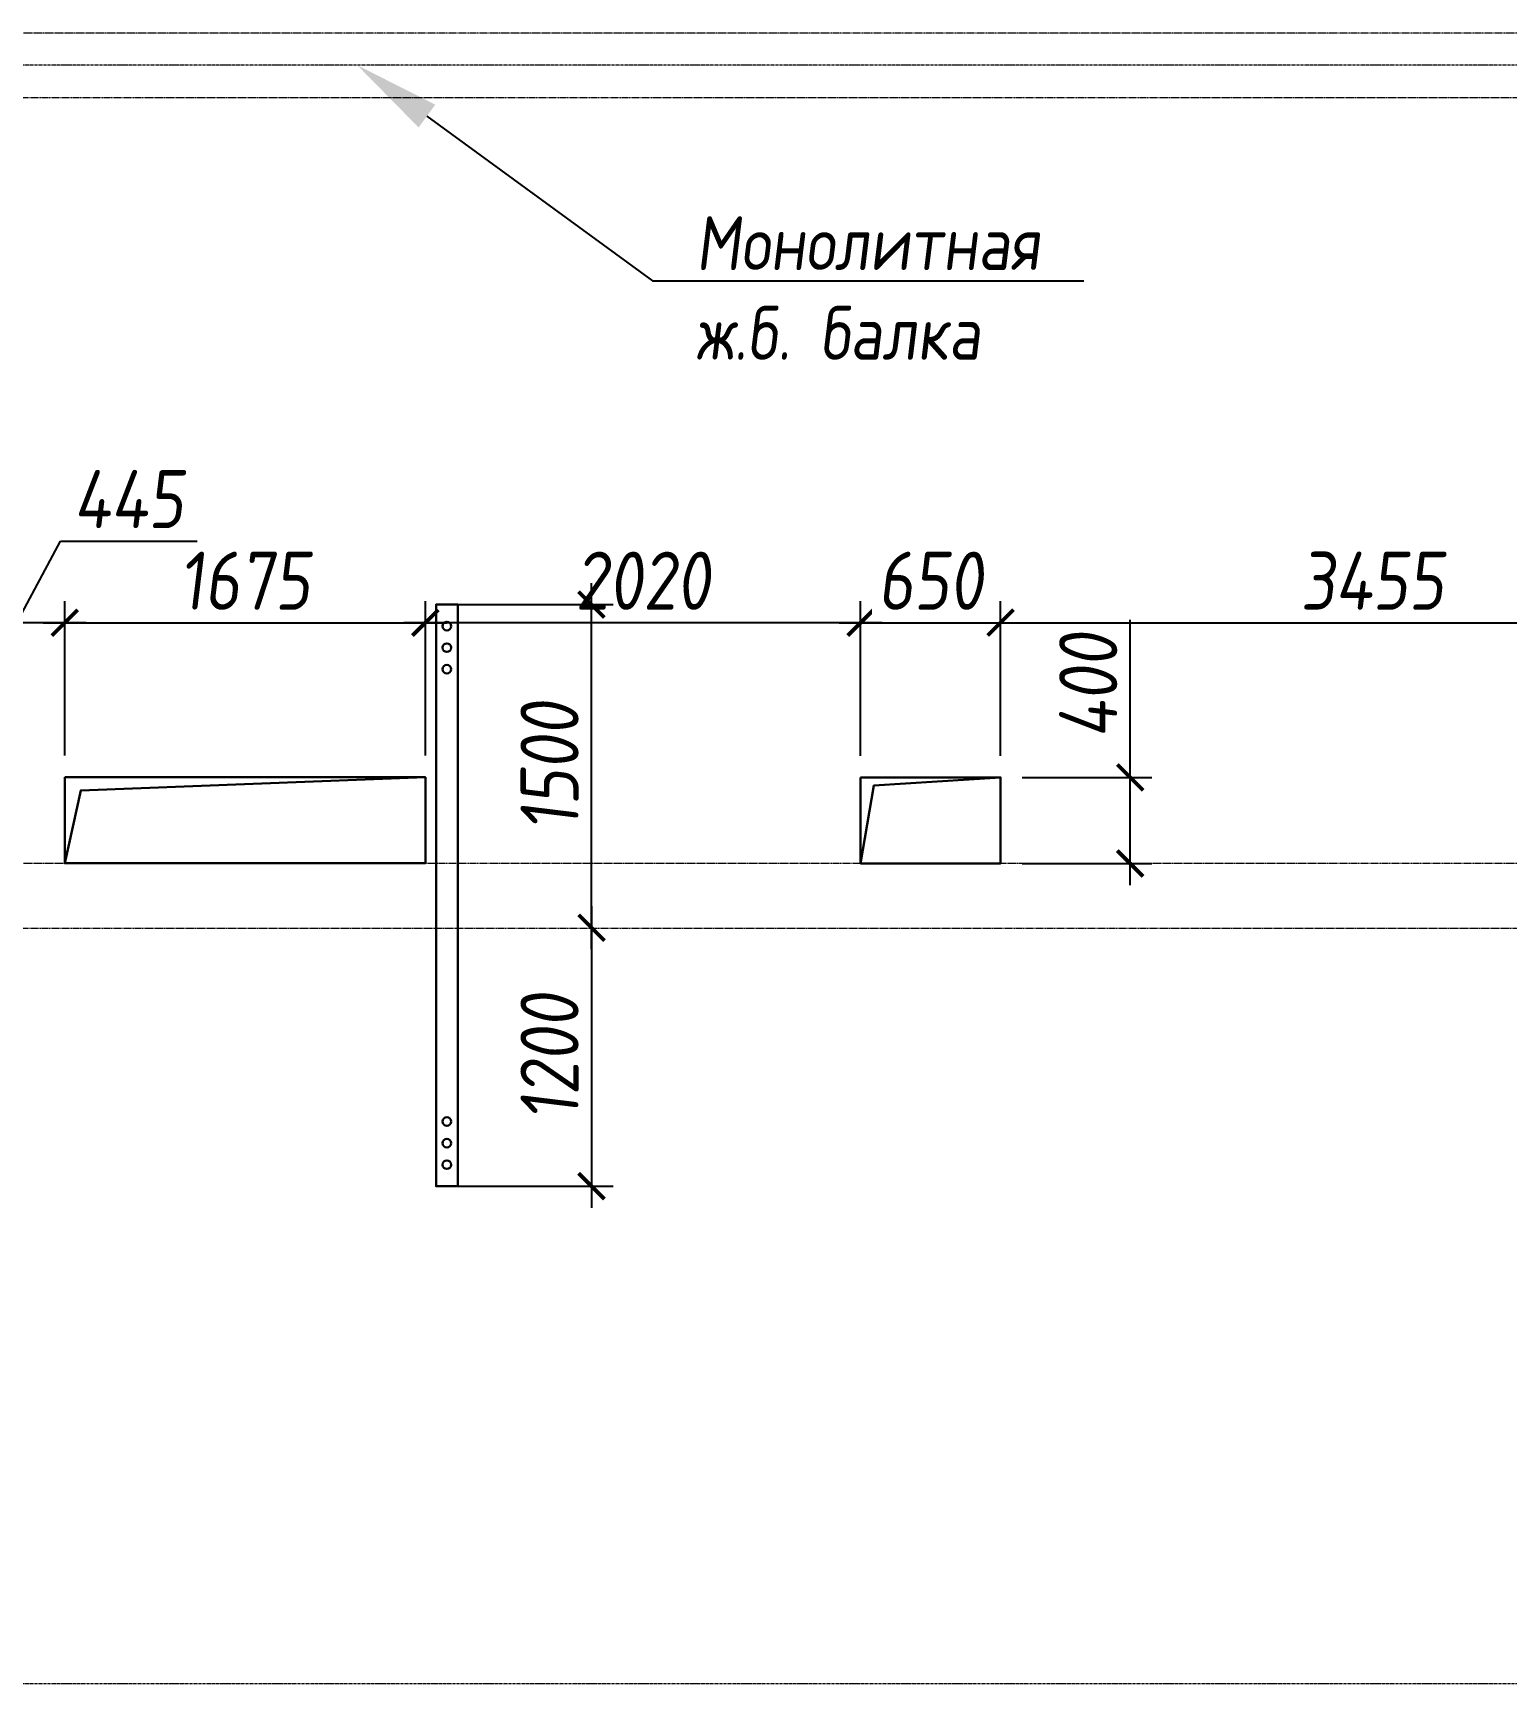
# Model space of a CAD drawing. Header units: millimetres. Extents: x -233751 to 529254, y -907864 to 285890.
# Drawn here: x 92665 to 99511, y 75166 to 82836 of the extents above; entities that cross this region are included whole.
import ezdxf
from ezdxf import colors
from ezdxf.entities.mleader import LeaderData, LeaderLine
from ezdxf.math import Vec2, Vec3

# ---------------------------------------------------------------- set-up
doc = ezdxf.new("R2010")
doc.units = ezdxf.units.MM
doc.linetypes.add('ADSK_Штриховая_ш2 п1', pattern=[3, 2, -1])
doc.linetypes.add('осевая', pattern=[2, 1.25, -0.25, 0.25, -0.25])
doc.layers.get('0').update_dxf_attribs({"lineweight": 30})
doc.layers.get('Defpoints').update_dxf_attribs({"lineweight": 0})
for name, color, linetype, lineweight in [('КР_БалкиЖБ', 7, 'ADSK_Штриховая_ш2 п1', 5), ('КР_Металл', 3, 'Continuous', 30), ('КР_Новые отверстия', 5, 'Continuous', 30), ('КР_Оси', 7, 'Continuous', 5), ('КР_Размеры отверстия', 7, 'Continuous', 5), ('КР_Размеры усиление', 1, 'Continuous', 5), ('КР_Тонкая', 250, 'Continuous', 0)]:
    doc.layers.add(name, color=color, linetype=linetype, lineweight=lineweight)
doc.styles.add('ISOCPEUR', font='isocpeur.ttf', dxfattribs={"width": 0.85, "oblique": 7})
doc.dimstyles.new('R_100', dxfattribs={"dimtxt": 270, "dimasz": 120, "dimexe": 100, "dimexo": 100, "dimgap": 60, "dimtad": 1, "dimdec": 0, "dimrnd": 5, "dimzin": 0, "dimdsep": 46, "dimtxsty": 'ISOCPEUR', "dimblk": 'ARCHTICK', "dimcen": 0, "dimdle": 100, "dimclrd": 256, "dimclre": 256, "dimclrt": 256, "dimadec": 0, "dimazin": 0, "dimtfac": 2, "dimtdec": 0, "dimtmove": 0, "dimatfit": 3, "dimfxl": 1, "dimtvp": 3, "dimtfill": 1, "dimtolj": 1, "dimtzin": 0, "dimarcsym": 0})

# ---------------------------------------------------------------- blocks, each defined once
blk = doc.blocks.new('*U2036')
at = {"color": 0, "linetype": 'ByBlock', "lineweight": -2, "ltscale": 10}
blk.add_line((0, 0), (-74924.2, 0), dxfattribs=at)
blk = doc.blocks.new('*U2037')
at = {"color": 0, "linetype": 'ByBlock', "lineweight": -2, "ltscale": 10}
blk.add_line((0, 0), (-74924.2, 0), dxfattribs=at)
blk = doc.blocks.new('_ArchTick')
at = {"color": 0, "linetype": 'ByBlock', "const_width": 0.15}
blk.add_lwpolyline([(-0.5, -0.5), (0.5, 0.5)], dxfattribs=at)
blk = doc.blocks.new('*D905')
at = {"layer": 'Defpoints', "color": 0, "transparency": 16777216}
for p in [(94487.3, 80096.2), (92812.3, 79378.5), (94487.3, 79378.5)]:
    blk.add_point(p, dxfattribs=at)
at = {"layer": 'КР_Размеры отверстия', "lineweight": -2, "transparency": 16777216}
for p, q in [((92812.3, 79478.5), (92812.3, 80196.2)), ((94487.3, 79478.5), (94487.3, 80196.2)), ((92712.3, 80096.2), (94587.3, 80096.2))]:
    blk.add_line(p, q, dxfattribs=at)
at = {"layer": 'КР_Размеры отверстия', "lineweight": -2, "transparency": 16777216, "xscale": 120, "yscale": 120, "zscale": 120, "rotation": 180}
blk.add_blockref('_ArchTick', (92812.3, 80096.2), dxfattribs=at)
at = {"layer": 'КР_Размеры отверстия', "lineweight": -2, "transparency": 16777216, "xscale": 120, "yscale": 120, "zscale": 120}
blk.add_blockref('_ArchTick', (94487.3, 80096.2), dxfattribs=at)
at = {"layer": 'КР_Размеры отверстия', "transparency": 16777216, "insert": (93649.8, 80291.2), "char_height": 270, "attachment_point": 5, "style": 'ISOCPEUR', "bg_fill": 3, "box_fill_scale": 1.1, "bg_fill_color": 256, "bg_fill_true_color": 13158600, "bg_fill_transparency": 0}
blk.add_mtext('\\A1;1675', dxfattribs=at)
blk = doc.blocks.new('*D906')
at = {"layer": 'Defpoints', "color": 0, "transparency": 16777216}
for p in [(94487.3, 80096.2), (94487.3, 79378.5), (96508.8, 79377.5)]:
    blk.add_point(p, dxfattribs=at)
at = {"layer": 'КР_Размеры отверстия', "lineweight": -2, "transparency": 16777216}
for p, q in [((94487.3, 79478.5), (94487.3, 80196.2)), ((96508.8, 79477.5), (96508.8, 80196.2)), ((96608.8, 80096.2), (94387.3, 80096.2))]:
    blk.add_line(p, q, dxfattribs=at)
at = {"layer": 'КР_Размеры отверстия', "lineweight": -2, "transparency": 16777216, "xscale": 120, "yscale": 120, "zscale": 120, "rotation": 180}
blk.add_blockref('_ArchTick', (94487.3, 80096.2), dxfattribs=at)
at = {"layer": 'КР_Размеры отверстия', "lineweight": -2, "transparency": 16777216, "xscale": 120, "yscale": 120, "zscale": 120}
blk.add_blockref('_ArchTick', (96508.8, 80096.2), dxfattribs=at)
at = {"layer": 'КР_Размеры отверстия', "transparency": 16777216, "insert": (95498, 80291.2), "char_height": 270, "attachment_point": 5, "style": 'ISOCPEUR', "bg_fill": 3, "box_fill_scale": 1.1, "bg_fill_color": 256, "bg_fill_true_color": 13158600, "bg_fill_transparency": 0}
blk.add_mtext('\\A1;2020', dxfattribs=at)
blk = doc.blocks.new('*D907')
at = {"layer": 'Defpoints', "color": 0, "transparency": 16777216}
for p in [(97158.9, 80096.2), (96508.8, 79377.5), (97158.9, 79377.5)]:
    blk.add_point(p, dxfattribs=at)
at = {"layer": 'КР_Размеры отверстия', "lineweight": -2, "transparency": 16777216}
for p, q in [((96508.8, 79477.5), (96508.8, 80196.2)), ((97158.9, 79477.5), (97158.9, 80196.2)), ((96408.8, 80096.2), (97258.9, 80096.2))]:
    blk.add_line(p, q, dxfattribs=at)
at = {"layer": 'КР_Размеры отверстия', "lineweight": -2, "transparency": 16777216, "xscale": 120, "yscale": 120, "zscale": 120, "rotation": 180}
blk.add_blockref('_ArchTick', (96508.8, 80096.2), dxfattribs=at)
at = {"layer": 'КР_Размеры отверстия', "lineweight": -2, "transparency": 16777216, "xscale": 120, "yscale": 120, "zscale": 120}
blk.add_blockref('_ArchTick', (97158.9, 80096.2), dxfattribs=at)
at = {"layer": 'КР_Размеры отверстия', "transparency": 16777216, "insert": (96833.8, 80291.2), "char_height": 270, "attachment_point": 5, "style": 'ISOCPEUR', "bg_fill": 3, "box_fill_scale": 1.1, "bg_fill_color": 256, "bg_fill_true_color": 13158600, "bg_fill_transparency": 0}
blk.add_mtext('\\A1;650', dxfattribs=at)
blk = doc.blocks.new('*D908')
at = {"layer": 'Defpoints', "color": 0, "transparency": 16777216}
for p in [(100612.5, 80096.2), (97158.9, 79377.5), (100612.5, 79377.5)]:
    blk.add_point(p, dxfattribs=at)
at = {"layer": 'КР_Размеры отверстия', "lineweight": -2, "transparency": 16777216}
for p, q in [((97158.9, 79477.5), (97158.9, 80196.2)), ((100612.5, 79477.5), (100612.5, 80196.2)), ((97058.9, 80096.2), (100712.5, 80096.2))]:
    blk.add_line(p, q, dxfattribs=at)
at = {"layer": 'КР_Размеры отверстия', "lineweight": -2, "transparency": 16777216, "xscale": 120, "yscale": 120, "zscale": 120, "rotation": 180}
blk.add_blockref('_ArchTick', (97158.9, 80096.2), dxfattribs=at)
at = {"layer": 'КР_Размеры отверстия', "lineweight": -2, "transparency": 16777216, "xscale": 120, "yscale": 120, "zscale": 120}
blk.add_blockref('_ArchTick', (100612.5, 80096.2), dxfattribs=at)
at = {"layer": 'КР_Размеры отверстия', "transparency": 16777216, "insert": (98885.7, 80291.2), "char_height": 270, "attachment_point": 5, "style": 'ISOCPEUR', "bg_fill": 3, "box_fill_scale": 1.1, "bg_fill_color": 256, "bg_fill_true_color": 13158600, "bg_fill_transparency": 0}
blk.add_mtext('\\A1;3455', dxfattribs=at)
blk = doc.blocks.new('*D972')
at = {"layer": 'Defpoints', "color": 0, "transparency": 16777216}
for p in [(92367.4, 80096.2), (92367.4, 79378.5), (92812.3, 79378.5)]:
    blk.add_point(p, dxfattribs=at)
at = {"layer": 'КР_Размеры отверстия', "lineweight": -2, "transparency": 16777216}
for p, q in [((92589.9, 80096.2), (92792.3, 80475.5)), ((92792.3, 80475.5), (93427.4, 80475.5)), ((92367.4, 79478.5), (92367.4, 80196.2)), ((92812.3, 79478.5), (92812.3, 80196.2)), ((92912.3, 80096.2), (92267.4, 80096.2))]:
    blk.add_line(p, q, dxfattribs=at)
at = {"layer": 'КР_Размеры отверстия', "lineweight": -2, "transparency": 16777216, "xscale": 120, "yscale": 120, "zscale": 120, "rotation": 180}
blk.add_blockref('_ArchTick', (92367.4, 80096.2), dxfattribs=at)
at = {"layer": 'КР_Размеры отверстия', "lineweight": -2, "transparency": 16777216, "xscale": 120, "yscale": 120, "zscale": 120}
blk.add_blockref('_ArchTick', (92812.3, 80096.2), dxfattribs=at)
at = {"layer": 'КР_Размеры отверстия', "transparency": 16777216, "insert": (93109.8, 80670.5), "char_height": 270, "attachment_point": 5, "style": 'ISOCPEUR', "bg_fill": 3, "box_fill_scale": 1.1, "bg_fill_color": 256, "bg_fill_true_color": 13158600, "bg_fill_transparency": 0}
blk.add_mtext('\\A1;445', dxfattribs=at)
blk = doc.blocks.new('*D976')
at = {"layer": 'Defpoints', "color": 0, "transparency": 16777216}
for p in [(97158.9, 79377.5), (97761.1, 79377.5), (97158.9, 78977.5)]:
    blk.add_point(p, dxfattribs=at)
at = {"layer": 'КР_Размеры отверстия', "lineweight": -2, "transparency": 16777216}
for p, q in [((97761.1, 79377.5), (97761.1, 80109.7)), ((97258.9, 79377.5), (97861.1, 79377.5)), ((97761.1, 78877.5), (97761.1, 79377.5)), ((97258.9, 78977.5), (97861.1, 78977.5))]:
    blk.add_line(p, q, dxfattribs=at)
at = {"layer": 'КР_Размеры отверстия', "lineweight": -2, "transparency": 16777216, "xscale": 120, "yscale": 120, "zscale": 120}
for p, rotation in [((97761.1, 79377.5), 90), ((97761.1, 78977.5), 270)]:
    blk.add_blockref('_ArchTick', p, dxfattribs=dict(at, rotation=rotation))
at = {"layer": 'КР_Размеры отверстия', "transparency": 16777216, "insert": (97566.1, 79803.6), "char_height": 270, "attachment_point": 5, "rotation": 90, "style": 'ISOCPEUR', "bg_fill": 3, "box_fill_scale": 1.1, "bg_fill_color": 256, "bg_fill_true_color": 13158600, "bg_fill_transparency": 0}
blk.add_mtext('\\A1;400', dxfattribs=at)
blk = doc.blocks.new('*D1295')
at = {"layer": 'Defpoints', "color": 0, "transparency": 16777216}
for p in [(95259, 78679.3), (94537.3, 77478.3), (95259, 77478.3)]:
    blk.add_point(p, dxfattribs=at)
at = {"layer": 'КР_Размеры усиление', "color": 3, "lineweight": -2, "transparency": 16777216}
for p, q in [((95259, 78779.3), (95259, 77378.3)), ((94637.3, 77478.3), (95359, 77478.3))]:
    blk.add_line(p, q, dxfattribs=at)
at = {"layer": 'КР_Размеры усиление', "color": 3, "lineweight": -2, "transparency": 16777216, "xscale": 120, "yscale": 120, "zscale": 120}
for p, rotation in [((95259, 78679.3), 90), ((95259, 77478.3), 270)]:
    blk.add_blockref('_ArchTick', p, dxfattribs=dict(at, rotation=rotation))
at = {"layer": 'КР_Размеры усиление', "color": 3, "transparency": 16777216, "insert": (95064, 78078.8), "char_height": 270, "attachment_point": 5, "rotation": 90, "style": 'ISOCPEUR', "bg_fill": 3, "box_fill_scale": 1.1, "bg_fill_color": 256, "bg_fill_true_color": 13158600, "bg_fill_transparency": 0}
blk.add_mtext('\\A1;1200', dxfattribs=at)
blk = doc.blocks.new('*D1302')
at = {"layer": 'Defpoints', "color": 0, "transparency": 16777216}
for p in [(94537.3, 80180.2), (95259, 80180.2), (95259, 78679.3)]:
    blk.add_point(p, dxfattribs=at)
at = {"layer": 'КР_Размеры усиление', "color": 3, "lineweight": -2, "transparency": 16777216}
for p, q in [((95259, 78579.3), (95259, 80280.2)), ((94637.3, 80180.2), (95359, 80180.2))]:
    blk.add_line(p, q, dxfattribs=at)
at = {"layer": 'КР_Размеры усиление', "color": 3, "lineweight": -2, "transparency": 16777216, "xscale": 120, "yscale": 120, "zscale": 120}
for p, rotation in [((95259, 80180.2), 90), ((95259, 78679.3), 270)]:
    blk.add_blockref('_ArchTick', p, dxfattribs=dict(at, rotation=rotation))
at = {"layer": 'КР_Размеры усиление', "color": 3, "transparency": 16777216, "insert": (95064, 79429.7), "char_height": 270, "attachment_point": 5, "rotation": 90, "style": 'ISOCPEUR', "bg_fill": 3, "box_fill_scale": 1.1, "bg_fill_color": 256, "bg_fill_true_color": 13158600, "bg_fill_transparency": 0}
blk.add_mtext('\\A1;1500', dxfattribs=at)

msp = doc.modelspace()

# ---------------------------------------------------------------- linework, layer by layer
at = {"layer": 'КР_БалкиЖБ', "ltscale": 2}
for points in [[(75237.5, 82535.7), (109437.5, 82535.7), (109437.5, 82835.7), (75237.5, 82835.7)], [(75237.5, 78677.5), (109437.5, 78677.5), (109437.5, 78977.5), (75237.5, 78977.5)]]:
    msp.add_lwpolyline(points, close=True, dxfattribs=at)
at = {"layer": 'КР_Металл'}
for centre in [(94587.3, 77778.3), (94587.3, 77678.3), (94587.3, 77578.3)]:
    msp.add_circle(centre, 20, dxfattribs=at)
at = {"layer": 'КР_Новые отверстия'}
for points in [[(92812.3, 79378.5), (94487.3, 79378.5), (94487.3, 78978.5), (92812.3, 78978.5)], [(96508.8, 79377.5), (97158.9, 79377.5), (97158.9, 78977.5), (96508.8, 78977.5)]]:
    msp.add_lwpolyline(points, close=True, dxfattribs=at)
for points in [[(92812.3, 78978.5), (92886.6, 79316.9), (94487.3, 79378.5)], [(96508.8, 78977.5), (96569.6, 79339.6), (97158.9, 79377.5)]]:
    msp.add_lwpolyline(points, dxfattribs=at)

# ---------------------------------------------------------------- block references
at = {"layer": 'КР_Оси', "linetype": 'осевая'}
for name, p in [('*U2037', (129105.9, 82685.7)), ('*U2036', (129105.9, 75165.7))]:
    msp.add_blockref(name, p, dxfattribs=at)

# ---------------------------------------------------------------- leaders
at = {"layer": 'КР_Тонкая', "lineweight": 5}
ml = msp.add_multileader_mtext('Standard', dxfattribs=at)
ml.set_content('Монолитная\\Pж.б. балка', color=256, style='ISOCPEUR')
ml.set_leader_properties()
ml.build(insert=Vec2(0, 0))
ml.multileader.update_dxf_attribs({"has_dogleg": 0, "text_left_attachment_type": 6, "text_right_attachment_type": 6, "arrow_head_size": 400, "scale": 100})
ctx = ml.context
ctx.base_point, ctx.scale, ctx.char_height, ctx.arrow_head_size, ctx.landing_gap_size, ctx.plane_origin = Vec3(95542.9, 81684.4), 100, 250, 400, 200, Vec3(94171.5, 82685.7)
ctx.left_attachment, ctx.right_attachment = 6, 6
notes = []
notes.append((ctx, [(0, (1, 1, 0), (94742.9, 81684.4), (1, 0), 800, [(0, [(94171.5, 82685.7)], 0, [])])]))
ctx.mtext.insert, ctx.mtext.flow_direction = Vec3(95742.9, 81984.4), 5
for ctx, leaders in notes:
    for number, flags, end, landing, length, lines in leaders:
        leader = LeaderData()
        leader.index, (leader.has_last_leader_line, leader.has_dogleg_vector, leader.attachment_direction) = number, flags
        leader.last_leader_point, leader.dogleg_vector, leader.dogleg_length = Vec3(end), Vec3(landing), length
        for number, points, colour, breaks in lines:
            line = LeaderLine()
            line.index, line.vertices, line.color, line.breaks = number, Vec3.list(points), colors.encode_raw_color(colour), breaks
            leader.lines.append(line)
        ctx.leaders.append(leader)

# ---------------------------------------------------------------- next in the draw order: dimensions: what is measured, and where the dimension line sits
at = {"layer": 'КР_Размеры отверстия'}
dim = msp.add_linear_dim(base=(94487.3, 80096.2), p1=(92812.3, 79378.5), p2=(94487.3, 79378.5), dimstyle='R_100', override={"dimpost": '\\X'}, dxfattribs=at)
dim.commit()
dim.dimension.update_dxf_attribs({"geometry": '*D905', "text_midpoint": (93649.8, 80291.2)})

# ---------------------------------------------------------------- next in the draw order: dimensions: what is measured, and where the dimension line sits
dim = msp.add_linear_dim(base=(92367.4, 80096.2), p1=(92812.3, 79378.5), p2=(92367.4, 79378.5), dimstyle='R_100', override={"dimpost": '\\X', "dimtmove": 1}, dxfattribs=at)
dim.commit()
dim.dimension.update_dxf_attribs({"geometry": '*D972', "text_midpoint": (92852.3, 80475.5), "dimtype": 160})
dim = msp.add_linear_dim(base=(94487.3283, 80096.2276), p1=(96508.7632, 79377.5352), p2=(94487.3283, 79378.4664), dimstyle='R_100', override={"dimpost": '\\X'}, dxfattribs=at)
dim.commit()
dim.dimension.update_dxf_attribs({"geometry": '*D906', "text_midpoint": (95498.0458, 80291.2276)})

# ---------------------------------------------------------------- next in the draw order: linework, layer by layer
at = {"layer": 'КР_Металл'}
msp.add_lwpolyline([(94637.3, 80180.2), (94537.3, 80180.2), (94537.3, 77478.3), (94637.3, 77478.3)], close=True, dxfattribs=at)
for centre in [(94587.3, 80080.2), (94587.3, 79980.2), (94587.3, 79880.2)]:
    msp.add_circle(centre, 20, dxfattribs=at)

# ---------------------------------------------------------------- next in the draw order: dimensions: what is measured, and where the dimension line sits
at = {"layer": 'КР_Размеры отверстия'}
dim = msp.add_linear_dim(base=(97158.9, 80096.2), p1=(96508.8, 79377.5), p2=(97158.9, 79377.5), dimstyle='R_100', override={"dimpost": '\\X'}, dxfattribs=at)
dim.commit()
dim.dimension.update_dxf_attribs({"geometry": '*D907', "text_midpoint": (96833.8, 80291.2)})

# ---------------------------------------------------------------- next in the draw order: dimensions: what is measured, and where the dimension line sits
dim = msp.add_linear_dim(base=(100612.5, 80096.2), p1=(97158.9, 79377.5), p2=(100612.5, 79377.5), dimstyle='R_100', override={"dimpost": '\\X'}, dxfattribs=at)
dim.commit()
dim.dimension.update_dxf_attribs({"geometry": '*D908', "text_midpoint": (98885.7, 80291.2)})
at = {"layer": 'КР_Размеры усиление'}
dim = msp.add_linear_dim(base=(95259, 77478.3), p1=(95259, 78679.3), p2=(94537.3, 77478.3), angle=90, dimstyle='R_100', override={"dimpost": '\\X', "dimclrd": 3, "dimclre": 3, "dimclrt": 3}, dxfattribs=at)
dim.commit()
dim.dimension.update_dxf_attribs({"geometry": '*D1295', "text_midpoint": (95064, 78078.8)})

# ---------------------------------------------------------------- next in the draw order: dimensions: what is measured, and where the dimension line sits
at = {"layer": 'КР_Размеры отверстия'}
dim = msp.add_linear_dim(base=(97761.1, 79377.5), p1=(97158.9, 78977.5), p2=(97158.9, 79377.5), angle=90, dimstyle='R_100', override={"dimpost": '\\X'}, dxfattribs=at)
dim.commit()
dim.dimension.update_dxf_attribs({"geometry": '*D976', "text_midpoint": (97566.1, 79803.6)})
at = {"layer": 'КР_Размеры усиление'}
dim = msp.add_linear_dim(base=(95259, 80180.2), p1=(95259, 78679.3), p2=(94537.3, 80180.2), angle=90, dimstyle='R_100', override={"dimpost": '\\X', "dimclrd": 3, "dimclre": 3, "dimclrt": 3, "dimtmove": 1}, dxfattribs=at)
dim.commit()
dim.dimension.update_dxf_attribs({"geometry": '*D1302', "text_midpoint": (95064, 79429.7)})

doc.saveas('drawing.dxf')
